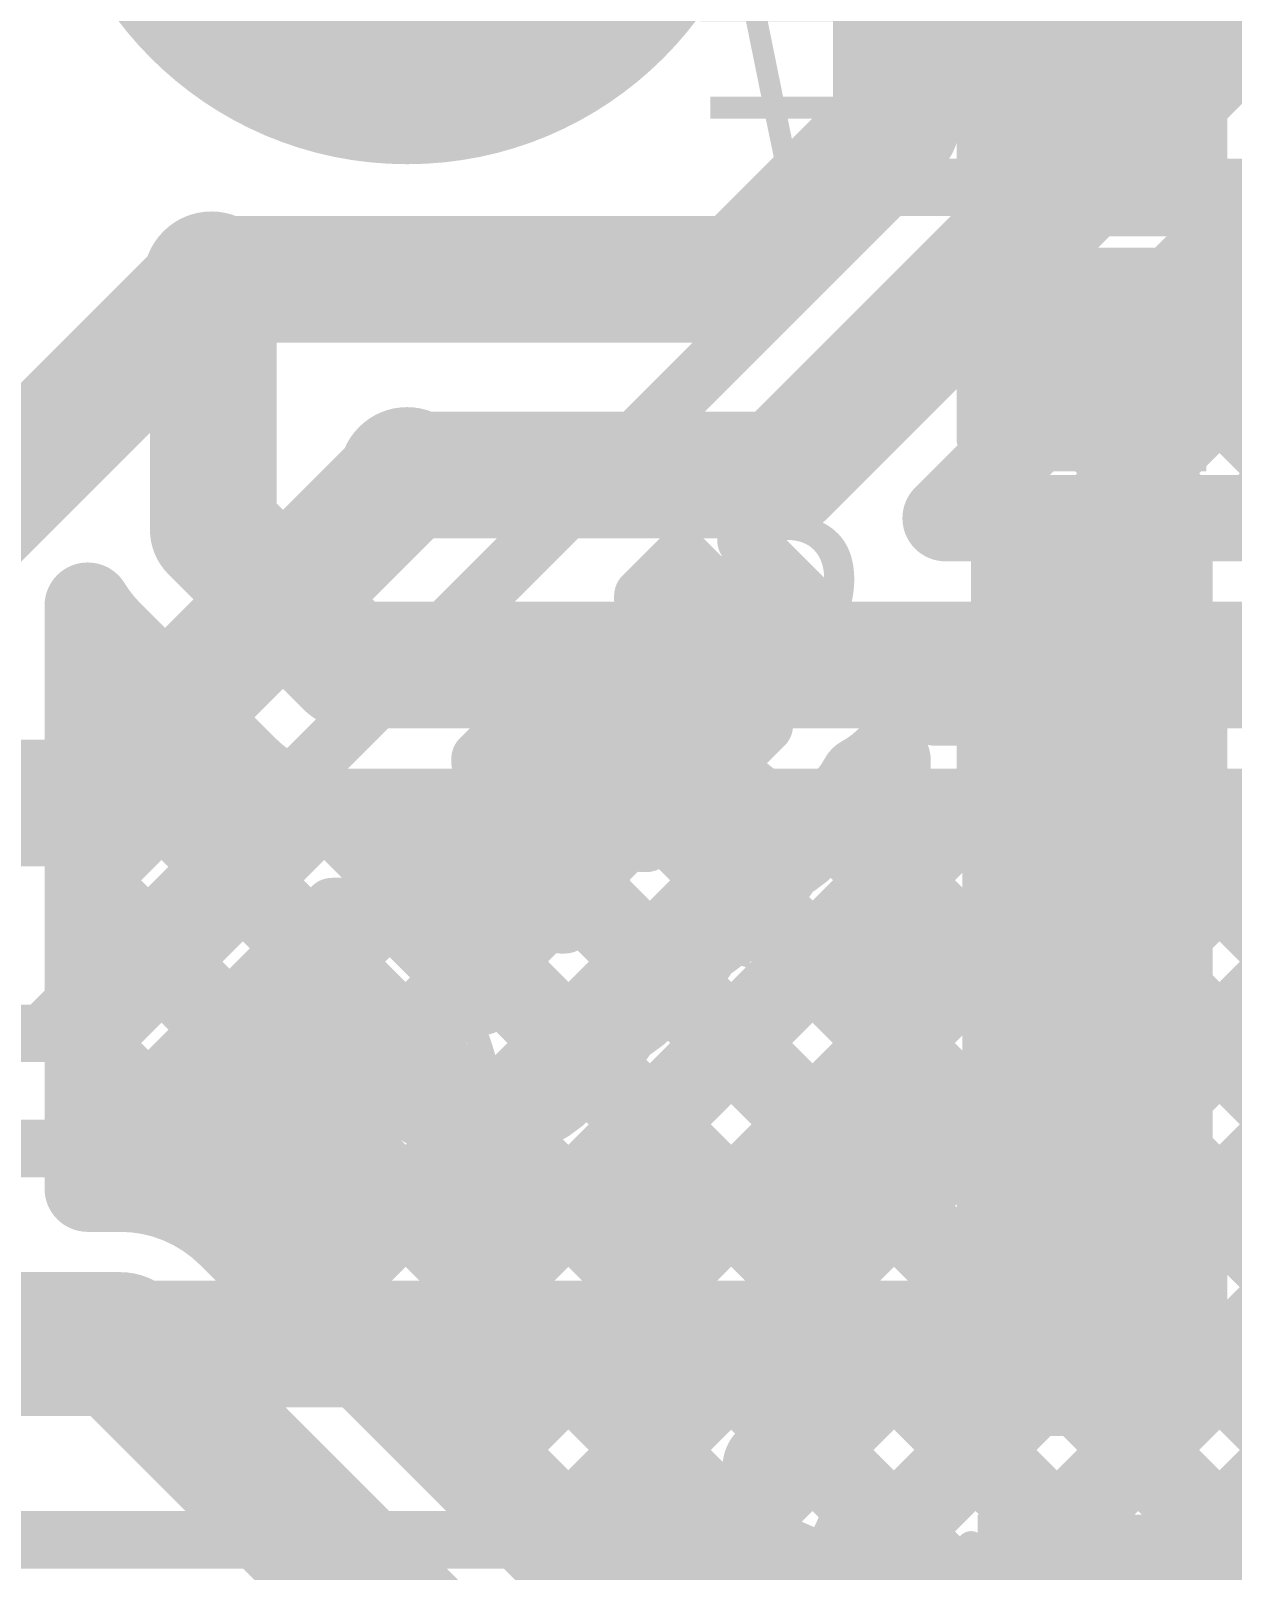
# Model space of a CAD drawing. Header units: millimetres. Extents: x -0.39 to 1.43, y -0.21 to 1.58.
# Drawn here: x 0.5706 to 0.7794, y 0.9507 to 1.2182 of the extents above; entities that cross this region are included whole.
import ezdxf

# ---------------------------------------------------------------- set-up
doc = ezdxf.new("R2010")
doc.units = ezdxf.units.MM
doc.header["$MEASUREMENT"] = 0
for name, color, linetype in [('BottomLayer', 5, 'Continuous'), ('BottomOverlay', 54, 'Continuous'), ('BottomPaste', 16, 'Continuous'), ('BottomSolder', 6, 'Continuous'), ('PadHoleLayer', 156, 'Continuous'), ('TopLayer', 1, 'Continuous'), ('ViaHoleLayer', 16, 'Continuous')]:
    doc.layers.add(name, color=color, linetype=linetype)
doc.styles.add('Arial', font='', dxfattribs={"height": 0.2})
doc.styles.get('Arial').set_extended_font_data('Arial')

# ---------------------------------------------------------------- blocks, each defined once
blk = doc.blocks.new('HY951180A_13')
at = {"layer": 'PadHoleLayer'}
h = blk.add_hatch(color=156, dxfattribs=at)
edge = h.paths.add_edge_path()
edge.add_arc((0.225, 0.09409), 0.06299, 0, 360)
blk = doc.blocks.new('C__0603_B_21')
at = {"layer": 'BottomLayer'}
for points in [[(-0.045, -0.0175), (-0.045, 0.0175), (-0.015, 0.0175), (-0.015, -0.0175)], [(0.015, -0.0175), (0.015, 0.0175), (0.045, 0.0175), (0.045, -0.0175)]]:
    blk.add_hatch(color=5, dxfattribs=at).paths.add_polyline_path(points)
at = {"layer": 'BottomPaste'}
for points in [[(-0.045, -0.0175), (-0.045, 0.0175), (-0.015, 0.0175), (-0.015, -0.0175)], [(0.015, -0.0175), (0.015, 0.0175), (0.045, 0.0175), (0.045, -0.0175)]]:
    blk.add_hatch(color=16, dxfattribs=at).paths.add_polyline_path(points)
at = {"layer": 'BottomSolder'}
for points in [[(-0.04736, -0.01986), (-0.04736, 0.01986), (-0.01264, 0.01986), (-0.01264, -0.01986)], [(0.01264, -0.01986), (0.01264, 0.01986), (0.04736, 0.01986), (0.04736, -0.01986)]]:
    blk.add_hatch(color=6, dxfattribs=at).paths.add_polyline_path(points)
at = {"layer": 'BottomOverlay', "const_width": 0.005}
for points in [[(-0.049, 0.021), (-0.049, -0.021)], [(-0.049, 0.021), (-0.018, 0.021)], [(0.018, 0.021), (0.049, 0.021)], [(0.049, 0.021), (0.049, -0.021)], [(-0.049, -0.021), (-0.018, -0.021)], [(0.018, -0.021), (0.049, -0.021)]]:
    blk.add_lwpolyline(points, dxfattribs=at)
at = {"layer": 'BottomOverlay', "const_width": 0.0025}
for points in [[(-0.05025, 0.021, 1), (-0.04775, 0.021, 1)], [(-0.05025, 0.021, 1), (-0.04775, 0.021, 1)], [(-0.01925, 0.021, 1), (-0.01675, 0.021, 1)], [(0.01675, 0.021, 1), (0.01925, 0.021, 1)], [(0.04775, 0.021, 1), (0.05025, 0.021, 1)], [(0.04775, 0.021, 1), (0.05025, 0.021, 1)], [(-0.05025, -0.021, 1), (-0.04775, -0.021, 1)], [(-0.05025, -0.021, 1), (-0.04775, -0.021, 1)], [(-0.01925, -0.021, 1), (-0.01675, -0.021, 1)], [(0.01675, -0.021, 1), (0.01925, -0.021, 1)], [(0.04775, -0.021, 1), (0.05025, -0.021, 1)], [(0.04775, -0.021, 1), (0.05025, -0.021, 1)]]:
    blk.add_lwpolyline(points, format="xyb", close=True, dxfattribs=at)
blk = doc.blocks.new('R__0603_B_36')
at = {"layer": 'BottomLayer'}
for points in [[(-0.045, -0.0175), (-0.045, 0.0175), (-0.015, 0.0175), (-0.015, -0.0175)], [(0.015, -0.0175), (0.015, 0.0175), (0.045, 0.0175), (0.045, -0.0175)]]:
    blk.add_hatch(color=5, dxfattribs=at).paths.add_polyline_path(points)
at = {"layer": 'BottomPaste'}
for points in [[(-0.045, -0.0175), (-0.045, 0.0175), (-0.015, 0.0175), (-0.015, -0.0175)], [(0.015, -0.0175), (0.015, 0.0175), (0.045, 0.0175), (0.045, -0.0175)]]:
    blk.add_hatch(color=16, dxfattribs=at).paths.add_polyline_path(points)
at = {"layer": 'BottomSolder'}
for points in [[(-0.049, -0.0215), (-0.049, 0.0215), (-0.011, 0.0215), (-0.011, -0.0215)], [(0.011, -0.0215), (0.011, 0.0215), (0.049, 0.0215), (0.049, -0.0215)]]:
    blk.add_hatch(color=6, dxfattribs=at).paths.add_polyline_path(points)
at = {"layer": 'BottomOverlay', "const_width": 0.005}
for points in [[(-0.048, 0.021), (-0.048, -0.021)], [(-0.048, 0.021), (0.048, 0.021)], [(0.048, 0.021), (0.048, -0.021)], [(-0.048, -0.021), (0.048, -0.021)]]:
    blk.add_lwpolyline(points, dxfattribs=at)
at = {"layer": 'BottomOverlay', "const_width": 0.0025}
for points in [[(-0.04925, 0.021, 1), (-0.04675, 0.021, 1)], [(-0.04925, 0.021, 1), (-0.04675, 0.021, 1)], [(0.04675, 0.021, 1), (0.04925, 0.021, 1)], [(0.04675, 0.021, 1), (0.04925, 0.021, 1)], [(-0.04925, -0.021, 1), (-0.04675, -0.021, 1)], [(-0.04925, -0.021, 1), (-0.04675, -0.021, 1)], [(0.04675, -0.021, 1), (0.04925, -0.021, 1)], [(0.04675, -0.021, 1), (0.04925, -0.021, 1)]]:
    blk.add_lwpolyline(points, format="xyb", close=True, dxfattribs=at)
blk = doc.blocks.new('C__0603_B_60')
at = {"layer": 'BottomLayer'}
for points in [[(-0.045, -0.0175), (-0.045, 0.0175), (-0.015, 0.0175), (-0.015, -0.0175)], [(0.015, -0.0175), (0.015, 0.0175), (0.045, 0.0175), (0.045, -0.0175)]]:
    blk.add_hatch(color=5, dxfattribs=at).paths.add_polyline_path(points)
at = {"layer": 'BottomPaste'}
for points in [[(-0.045, -0.0175), (-0.045, 0.0175), (-0.015, 0.0175), (-0.015, -0.0175)], [(0.015, -0.0175), (0.015, 0.0175), (0.045, 0.0175), (0.045, -0.0175)]]:
    blk.add_hatch(color=16, dxfattribs=at).paths.add_polyline_path(points)
at = {"layer": 'BottomSolder'}
for points in [[(-0.04736, -0.01986), (-0.04736, 0.01986), (-0.01264, 0.01986), (-0.01264, -0.01986)], [(0.01264, -0.01986), (0.01264, 0.01986), (0.04736, 0.01986), (0.04736, -0.01986)]]:
    blk.add_hatch(color=6, dxfattribs=at).paths.add_polyline_path(points)
at = {"layer": 'BottomOverlay', "const_width": 0.005}
for points in [[(-0.018, 0.021), (-0.049, 0.021)], [(-0.049, 0.021), (-0.049, -0.021)], [(0.049, 0.021), (0.018, 0.021)], [(0.049, 0.021), (0.049, -0.021)], [(-0.018, -0.021), (-0.049, -0.021)], [(0.049, -0.021), (0.018, -0.021)]]:
    blk.add_lwpolyline(points, dxfattribs=at)
at = {"layer": 'BottomOverlay', "const_width": 0.0025}
for points in [[(-0.05025, 0.021, 1), (-0.04775, 0.021, 1)], [(-0.05025, 0.021, 1), (-0.04775, 0.021, 1)], [(-0.01925, 0.021, 1), (-0.01675, 0.021, 1)], [(0.01675, 0.021, 1), (0.01925, 0.021, 1)], [(0.04775, 0.021, 1), (0.05025, 0.021, 1)], [(0.04775, 0.021, 1), (0.05025, 0.021, 1)], [(-0.05025, -0.021, 1), (-0.04775, -0.021, 1)], [(-0.05025, -0.021, 1), (-0.04775, -0.021, 1)], [(-0.01925, -0.021, 1), (-0.01675, -0.021, 1)], [(0.01675, -0.021, 1), (0.01925, -0.021, 1)], [(0.04775, -0.021, 1), (0.05025, -0.021, 1)], [(0.04775, -0.021, 1), (0.05025, -0.021, 1)]]:
    blk.add_lwpolyline(points, format="xyb", close=True, dxfattribs=at)
blk = doc.blocks.new('C__0603_B_65')
at = {"layer": 'BottomLayer'}
for points in [[(-0.045, -0.0175), (-0.045, 0.0175), (-0.015, 0.0175), (-0.015, -0.0175)], [(0.015, -0.0175), (0.015, 0.0175), (0.045, 0.0175), (0.045, -0.0175)]]:
    blk.add_hatch(color=5, dxfattribs=at).paths.add_polyline_path(points)
at = {"layer": 'BottomPaste'}
for points in [[(-0.045, -0.0175), (-0.045, 0.0175), (-0.015, 0.0175), (-0.015, -0.0175)], [(0.015, -0.0175), (0.015, 0.0175), (0.045, 0.0175), (0.045, -0.0175)]]:
    blk.add_hatch(color=16, dxfattribs=at).paths.add_polyline_path(points)
at = {"layer": 'BottomSolder'}
for points in [[(-0.04736, -0.01986), (-0.04736, 0.01986), (-0.01264, 0.01986), (-0.01264, -0.01986)], [(0.01264, -0.01986), (0.01264, 0.01986), (0.04736, 0.01986), (0.04736, -0.01986)]]:
    blk.add_hatch(color=6, dxfattribs=at).paths.add_polyline_path(points)
at = {"layer": 'BottomOverlay', "const_width": 0.005}
for points in [[(-0.018, 0.021), (-0.049, 0.021)], [(-0.049, -0.021), (-0.049, 0.021)], [(0.049, 0.021), (0.018, 0.021)], [(0.049, -0.021), (0.049, 0.021)], [(-0.018, -0.021), (-0.049, -0.021)], [(0.049, -0.021), (0.018, -0.021)]]:
    blk.add_lwpolyline(points, dxfattribs=at)
at = {"layer": 'BottomOverlay', "const_width": 0.0025}
for points in [[(-0.05025, 0.021, 1), (-0.04775, 0.021, 1)], [(-0.05025, 0.021, 1), (-0.04775, 0.021, 1)], [(-0.01925, 0.021, 1), (-0.01675, 0.021, 1)], [(0.01675, 0.021, 1), (0.01925, 0.021, 1)], [(0.04775, 0.021, 1), (0.05025, 0.021, 1)], [(0.04775, 0.021, 1), (0.05025, 0.021, 1)], [(-0.05025, -0.021, 1), (-0.04775, -0.021, 1)], [(-0.05025, -0.021, 1), (-0.04775, -0.021, 1)], [(-0.01925, -0.021, 1), (-0.01675, -0.021, 1)], [(0.01675, -0.021, 1), (0.01925, -0.021, 1)], [(0.04775, -0.021, 1), (0.05025, -0.021, 1)], [(0.04775, -0.021, 1), (0.05025, -0.021, 1)]]:
    blk.add_lwpolyline(points, format="xyb", close=True, dxfattribs=at)

msp = doc.modelspace()

# ---------------------------------------------------------------- hatches: boundary and pattern name
at = {"layer": 'BottomLayer'}
h = msp.add_hatch(color=5, dxfattribs=at)
edge = h.paths.add_edge_path()
edge.add_arc((0.602, 1.175), 0.01181, 0, 360)
h = msp.add_hatch(color=5, dxfattribs=at)
edge = h.paths.add_edge_path()
edge.add_arc((0.636, 1.141), 0.01181, 0, 360)
msp.add_hatch(color=5, dxfattribs=at).paths.add_polyline_path([(0.734, 0.974), (0.776, 0.974), (0.776, 1.133), (0.734, 1.133)])
at = {"layer": 'TopLayer'}
h = msp.add_hatch(color=1, dxfattribs=at)
edge = h.paths.add_edge_path()
edge.add_arc((0.602, 1.175), 0.01181, 0, 360)
h = msp.add_hatch(color=1, dxfattribs=at)
edge = h.paths.add_edge_path()
edge.add_arc((0.636, 1.141), 0.01181, 0, 360)
at = {"layer": 'ViaHoleLayer'}
h = msp.add_hatch(color=16, dxfattribs=at)
edge = h.paths.add_edge_path()
edge.add_arc((0.602, 1.175), 0.00591, 0, 360)
h = msp.add_hatch(color=16, dxfattribs=at)
edge = h.paths.add_edge_path()
edge.add_arc((0.636, 1.141), 0.00591, 0, 360)

# ---------------------------------------------------------------- linework, layer by layer
at = {"layer": 'BottomLayer'}
for points, const_width in [([(0.745, 1.193), (0.755, 1.203)], 0.01), ([(0.755, 1.203), (0.765, 1.193)], 0.01), ([(0.57267, 1.044), (0.71967, 1.191)], 0.01), ([(0.71967, 1.191), (0.73664, 1.191)], 0.01), ([(0.73664, 1.191), (0.73864, 1.193)], 0.01), ([(0.73864, 1.193), (0.745, 1.193)], 0.01), ([(0.765, 1.193), (0.77136, 1.193)], 0.01), ([(0.77136, 1.193), (0.77336, 1.191)], 0.01), ([(0.77336, 1.191), (0.7955, 1.191)], 0.01), ([(0.55144, 1.124), (0.602, 1.17456)], 0.022), ([(0.602, 1.17456), (0.602, 1.175)], 0.022), ([(0.71054, 1.15358), (0.72796, 1.171)], 0.01), ([(0.72796, 1.171), (0.73664, 1.171)], 0.01), ([(0.73664, 1.171), (0.73864, 1.169)], 0.01), ([(0.77136, 1.169), (0.77336, 1.171)], 0.01), ([(0.77336, 1.171), (0.7955, 1.171)], 0.01), ([(0.73864, 1.169), (0.745, 1.169)], 0.01), ([(0.745, 1.169), (0.755, 1.159)], 0.01), ([(0.755, 1.159), (0.765, 1.169)], 0.01), ([(0.765, 1.169), (0.77136, 1.169)], 0.01), ([(0.6949, 1.13794), (0.71054, 1.15358)], 0.01), ([(0.579, 1.084), (0.636, 1.141)], 0.022), ([(0.6949, 1.12966), (0.6949, 1.13794)], 0.01), ([(0.6949, 1.12966), (0.7122, 1.11236)], 0.01), ([(0.67697, 1.12001), (0.68333, 1.12638)], 0.01), ([(0.68333, 1.12638), (0.68404, 1.12638)], 0.01), ([(0.68404, 1.12638), (0.70513, 1.10529)], 0.01), ([(0.67697, 1.11931), (0.67697, 1.12001)], 0.01), ([(0.67697, 1.11931), (0.69806, 1.09822)], 0.01), ([(0.66283, 1.10587), (0.66919, 1.11223)], 0.01), ([(0.66919, 1.11223), (0.6699, 1.11223)], 0.01), ([(0.6699, 1.11223), (0.69098, 1.09115)], 0.01), ([(0.70583, 1.10529), (0.7122, 1.11165)], 0.01), ([(0.7122, 1.11165), (0.7122, 1.11236)], 0.01), ([(0.66283, 1.10516), (0.66283, 1.10587)], 0.01), ([(0.66283, 1.10516), (0.68391, 1.08408)], 0.01), ([(0.70513, 1.10529), (0.70583, 1.10529)], 0.01), ([(0.64869, 1.09173), (0.65505, 1.09809)], 0.01), ([(0.65505, 1.09809), (0.65576, 1.09809)], 0.01), ([(0.65576, 1.09809), (0.67684, 1.07701)], 0.01), ([(0.69169, 1.09115), (0.69806, 1.09751)], 0.01), ([(0.69806, 1.09751), (0.69806, 1.09822)], 0.01), ([(0.7275, 1.099), (0.755, 1.099)], 0.01), ([(0.7195, 1.0155), (0.7195, 1.09138)], 0.015), ([(0.438, 1.084), (0.579, 1.084)], 0.022), ([(0.64869, 1.09102), (0.64869, 1.09173)], 0.01), ([(0.64869, 1.09102), (0.66977, 1.06994)], 0.01), ([(0.69098, 1.09115), (0.69169, 1.09115)], 0.01), ([(0.63454, 1.07759), (0.64091, 1.08395)], 0.01), ([(0.64091, 1.08395), (0.64162, 1.08395)], 0.01), ([(0.64162, 1.08395), (0.6627, 1.06286)], 0.01), ([(0.68391, 1.08337), (0.68391, 1.08408)], 0.01), ([(0.70548, 1.07736), (0.71184, 1.08372)], 0.015), ([(0.70966, 1.08154), (0.7195, 1.0717)], 0.015), ([(0.67755, 1.07701), (0.68391, 1.08337)], 0.01), ([(0.63454, 1.07688), (0.63454, 1.07759)], 0.01), ([(0.63454, 1.07688), (0.65563, 1.05579)], 0.01), ([(0.67684, 1.07701), (0.67755, 1.07701)], 0.01), ([(0.6655, 1.0155), (0.7195, 1.0695)], 0.015), ([(0.69134, 1.06322), (0.6977, 1.06958)], 0.015), ([(0.66341, 1.06286), (0.66977, 1.06923)], 0.01), ([(0.66977, 1.06923), (0.66977, 1.06994)], 0.01), ([(0.69552, 1.0674), (0.7195, 1.04341)], 0.015), ([(0.61237, 1.05541), (0.62298, 1.06602)], 0.01), ([(0.62298, 1.06602), (0.63126, 1.06602)], 0.01), ([(0.63126, 1.06602), (0.64856, 1.04872)], 0.01), ([(0.6627, 1.06286), (0.66341, 1.06286)], 0.01), ([(0.6772, 1.04908), (0.68356, 1.05544)], 0.015), ([(0.58096, 1.024), (0.61237, 1.05541)], 0.01), ([(0.64927, 1.04872), (0.65563, 1.05509)], 0.01), ([(0.65563, 1.05509), (0.65563, 1.05579)], 0.01), ([(0.68137, 1.05325), (0.71913, 1.0155)], 0.015), ([(0.729, 1.052), (0.754, 1.052)], 0.01), ([(0.64856, 1.04872), (0.64927, 1.04872)], 0.01), ([(0.28672, 1.044), (0.57267, 1.044)], 0.01), ([(0.60004, 1.0155), (0.62616, 1.04162)], 0.015), ([(0.62712, 1.04258), (0.63477, 1.03493)], 0.015), ([(0.66305, 1.03493), (0.66942, 1.0413)], 0.015), ([(0.69378, 1.0155), (0.7195, 1.04122)], 0.015), ([(0.66723, 1.03911), (0.69084, 1.0155)], 0.015), ([(0.60893, 1.0155), (0.63157, 1.03814)], 0.015), ([(0.61715, 1.03262), (0.63427, 1.0155)], 0.015), ([(0.63721, 1.0155), (0.65101, 1.0293)], 0.015), ([(0.64884, 1.02922), (0.66256, 1.0155)], 0.015), ([(0.295, 1.024), (0.58096, 1.024)], 0.01), ([(0.60301, 1.01848), (0.60599, 1.0155)], 0.015), ([(0.60004, 1.0155), (0.7195, 1.0155)], 0.015), ([(0.751, 0.99), (0.754, 0.993)], 0.022), ([(0.5535, 0.99), (0.751, 0.99)], 0.022), ([(0.50244, 0.956), (0.69725, 0.956)], 0.01), ([(0.69725, 0.956), (0.7225, 0.93075)], 0.01)]:
    msp.add_lwpolyline(points, dxfattribs=dict(at, const_width=const_width))
for points, const_width in [([(0.7525, 1.203, 1), (0.7575, 1.203, 1)], 0.005), ([(0.7525, 1.203, 1), (0.7575, 1.203, 1)], 0.005), ([(0.71717, 1.191, 1), (0.72217, 1.191, 1)], 0.005), ([(0.71717, 1.191, 1), (0.72217, 1.191, 1)], 0.005), ([(0.73414, 1.191, 1), (0.73914, 1.191, 1)], 0.005), ([(0.73414, 1.191, 1), (0.73914, 1.191, 1)], 0.005), ([(0.73614, 1.193, 1), (0.74114, 1.193, 1)], 0.005), ([(0.73614, 1.193, 1), (0.74114, 1.193, 1)], 0.005), ([(0.7425, 1.193, 1), (0.7475, 1.193, 1)], 0.005), ([(0.7425, 1.193, 1), (0.7475, 1.193, 1)], 0.005), ([(0.7625, 1.193, 1), (0.7675, 1.193, 1)], 0.005), ([(0.7625, 1.193, 1), (0.7675, 1.193, 1)], 0.005), ([(0.76886, 1.193, 1), (0.77386, 1.193, 1)], 0.005), ([(0.76886, 1.193, 1), (0.77386, 1.193, 1)], 0.005), ([(0.77086, 1.191, 1), (0.77586, 1.191, 1)], 0.005), ([(0.77086, 1.191, 1), (0.77586, 1.191, 1)], 0.005), ([(0.5965, 1.175, 1), (0.6075, 1.175, 1)], 0.011), ([(0.5965, 1.17456, 1), (0.6075, 1.17456, 1)], 0.011), ([(0.5965, 1.17456, 1), (0.6075, 1.17456, 1)], 0.011), ([(0.72546, 1.171, 1), (0.73046, 1.171, 1)], 0.005), ([(0.72546, 1.171, 1), (0.73046, 1.171, 1)], 0.005), ([(0.73414, 1.171, 1), (0.73914, 1.171, 1)], 0.005), ([(0.73414, 1.171, 1), (0.73914, 1.171, 1)], 0.005), ([(0.77086, 1.171, 1), (0.77586, 1.171, 1)], 0.005), ([(0.77086, 1.171, 1), (0.77586, 1.171, 1)], 0.005), ([(0.73614, 1.169, 1), (0.74114, 1.169, 1)], 0.005), ([(0.73614, 1.169, 1), (0.74114, 1.169, 1)], 0.005), ([(0.7425, 1.169, 1), (0.7475, 1.169, 1)], 0.005), ([(0.7425, 1.169, 1), (0.7475, 1.169, 1)], 0.005), ([(0.7625, 1.169, 1), (0.7675, 1.169, 1)], 0.005), ([(0.7625, 1.169, 1), (0.7675, 1.169, 1)], 0.005), ([(0.76886, 1.169, 1), (0.77386, 1.169, 1)], 0.005), ([(0.76886, 1.169, 1), (0.77386, 1.169, 1)], 0.005), ([(0.7525, 1.159, 1), (0.7575, 1.159, 1)], 0.005), ([(0.7525, 1.159, 1), (0.7575, 1.159, 1)], 0.005), ([(0.70804, 1.15358, 1), (0.71304, 1.15358, 1)], 0.005), ([(0.70804, 1.15358, 1), (0.71304, 1.15358, 1)], 0.005), ([(0.6305, 1.141, 1), (0.6415, 1.141, 1)], 0.011), ([(0.6924, 1.13794, 1), (0.6974, 1.13794, 1)], 0.005), ([(0.6924, 1.13794, 1), (0.6974, 1.13794, 1)], 0.005), ([(0.6924, 1.12966, 1), (0.6974, 1.12966, 1)], 0.005), ([(0.6924, 1.12966, 1), (0.6974, 1.12966, 1)], 0.005), ([(0.68083, 1.12638, 1), (0.68583, 1.12638, 1)], 0.005), ([(0.68083, 1.12638, 1), (0.68583, 1.12638, 1)], 0.005), ([(0.68154, 1.12638, 1), (0.68654, 1.12638, 1)], 0.005), ([(0.68154, 1.12638, 1), (0.68654, 1.12638, 1)], 0.005), ([(0.67447, 1.12001, 1), (0.67947, 1.12001, 1)], 0.005), ([(0.67447, 1.12001, 1), (0.67947, 1.12001, 1)], 0.005), ([(0.67447, 1.11931, 1), (0.67947, 1.11931, 1)], 0.005), ([(0.67447, 1.11931, 1), (0.67947, 1.11931, 1)], 0.005), ([(0.66669, 1.11223, 1), (0.67169, 1.11223, 1)], 0.005), ([(0.66669, 1.11223, 1), (0.67169, 1.11223, 1)], 0.005), ([(0.6674, 1.11223, 1), (0.6724, 1.11223, 1)], 0.005), ([(0.6674, 1.11223, 1), (0.6724, 1.11223, 1)], 0.005), ([(0.7097, 1.11236, 1), (0.7147, 1.11236, 1)], 0.005), ([(0.7097, 1.11236, 1), (0.7147, 1.11236, 1)], 0.005), ([(0.7097, 1.11165, 1), (0.7147, 1.11165, 1)], 0.005), ([(0.7097, 1.11165, 1), (0.7147, 1.11165, 1)], 0.005), ([(0.66033, 1.10587, 1), (0.66533, 1.10587, 1)], 0.005), ([(0.66033, 1.10587, 1), (0.66533, 1.10587, 1)], 0.005), ([(0.66033, 1.10516, 1), (0.66533, 1.10516, 1)], 0.005), ([(0.66033, 1.10516, 1), (0.66533, 1.10516, 1)], 0.005), ([(0.70263, 1.10529, 1), (0.70763, 1.10529, 1)], 0.005), ([(0.70263, 1.10529, 1), (0.70763, 1.10529, 1)], 0.005), ([(0.70333, 1.10529, 1), (0.70833, 1.10529, 1)], 0.005), ([(0.70333, 1.10529, 1), (0.70833, 1.10529, 1)], 0.005), ([(0.65255, 1.09809, 1), (0.65755, 1.09809, 1)], 0.005), ([(0.65255, 1.09809, 1), (0.65755, 1.09809, 1)], 0.005), ([(0.65326, 1.09809, 1), (0.65826, 1.09809, 1)], 0.005), ([(0.65326, 1.09809, 1), (0.65826, 1.09809, 1)], 0.005), ([(0.69556, 1.09822, 1), (0.70056, 1.09822, 1)], 0.005), ([(0.69556, 1.09822, 1), (0.70056, 1.09822, 1)], 0.005), ([(0.69556, 1.09751, 1), (0.70056, 1.09751, 1)], 0.005), ([(0.69556, 1.09751, 1), (0.70056, 1.09751, 1)], 0.005), ([(0.725, 1.099, 1), (0.73, 1.099, 1)], 0.005), ([(0.7525, 1.099, 1), (0.7575, 1.099, 1)], 0.005), ([(0.71575, 1.09138, 1), (0.72325, 1.09138, 1)], 0.0075), ([(0.71575, 1.09138, 1), (0.72325, 1.09138, 1)], 0.0075), ([(0.71575, 1.09138, 1), (0.72325, 1.09138, 1)], 0.0075), ([(0.5735, 1.084, 1), (0.5845, 1.084, 1)], 0.011), ([(0.5735, 1.084, 1), (0.5845, 1.084, 1)], 0.011), ([(0.64619, 1.09173, 1), (0.65119, 1.09173, 1)], 0.005), ([(0.64619, 1.09173, 1), (0.65119, 1.09173, 1)], 0.005), ([(0.64619, 1.09102, 1), (0.65119, 1.09102, 1)], 0.005), ([(0.64619, 1.09102, 1), (0.65119, 1.09102, 1)], 0.005), ([(0.68848, 1.09115, 1), (0.69348, 1.09115, 1)], 0.005), ([(0.68848, 1.09115, 1), (0.69348, 1.09115, 1)], 0.005), ([(0.68919, 1.09115, 1), (0.69419, 1.09115, 1)], 0.005), ([(0.68919, 1.09115, 1), (0.69419, 1.09115, 1)], 0.005), ([(0.71142, 1.08817, 1), (0.71892, 1.08817, 1)], 0.0075), ([(0.71142, 1.08817, 1), (0.71892, 1.08817, 1)], 0.0075), ([(0.71142, 1.08817, 1), (0.71892, 1.08817, 1)], 0.0075), ([(0.71142, 1.08817, 1), (0.71892, 1.08817, 1)], 0.0075), ([(0.63841, 1.08395, 1), (0.64341, 1.08395, 1)], 0.005), ([(0.63841, 1.08395, 1), (0.64341, 1.08395, 1)], 0.005), ([(0.63912, 1.08395, 1), (0.64412, 1.08395, 1)], 0.005), ([(0.63912, 1.08395, 1), (0.64412, 1.08395, 1)], 0.005), ([(0.68141, 1.08408, 1), (0.68641, 1.08408, 1)], 0.005), ([(0.68141, 1.08408, 1), (0.68641, 1.08408, 1)], 0.005), ([(0.70591, 1.08154, 1), (0.71341, 1.08154, 1)], 0.0075), ([(0.70809, 1.08372, 1), (0.71559, 1.08372, 1)], 0.0075), ([(0.70809, 1.08372, 1), (0.71559, 1.08372, 1)], 0.0075), ([(0.70809, 1.08372, 1), (0.71559, 1.08372, 1)], 0.0075), ([(0.68141, 1.08337, 1), (0.68641, 1.08337, 1)], 0.005), ([(0.68141, 1.08337, 1), (0.68641, 1.08337, 1)], 0.005), ([(0.70173, 1.07736, 1), (0.70923, 1.07736, 1)], 0.0075), ([(0.70173, 1.07736, 1), (0.70923, 1.07736, 1)], 0.0075), ([(0.70173, 1.07736, 1), (0.70923, 1.07736, 1)], 0.0075), ([(0.63204, 1.07759, 1), (0.63704, 1.07759, 1)], 0.005), ([(0.63204, 1.07759, 1), (0.63704, 1.07759, 1)], 0.005), ([(0.63204, 1.07688, 1), (0.63704, 1.07688, 1)], 0.005), ([(0.63204, 1.07688, 1), (0.63704, 1.07688, 1)], 0.005), ([(0.67434, 1.07701, 1), (0.67934, 1.07701, 1)], 0.005), ([(0.67434, 1.07701, 1), (0.67934, 1.07701, 1)], 0.005), ([(0.67505, 1.07701, 1), (0.68005, 1.07701, 1)], 0.005), ([(0.67505, 1.07701, 1), (0.68005, 1.07701, 1)], 0.005), ([(0.69728, 1.07403, 1), (0.70478, 1.07403, 1)], 0.0075), ([(0.69728, 1.07403, 1), (0.70478, 1.07403, 1)], 0.0075), ([(0.69728, 1.07403, 1), (0.70478, 1.07403, 1)], 0.0075), ([(0.69728, 1.07403, 1), (0.70478, 1.07403, 1)], 0.0075), ([(0.71575, 1.0717, 1), (0.72325, 1.0717, 1)], 0.0075), ([(0.69395, 1.06958, 1), (0.70145, 1.06958, 1)], 0.0075), ([(0.69395, 1.06958, 1), (0.70145, 1.06958, 1)], 0.0075), ([(0.69395, 1.06958, 1), (0.70145, 1.06958, 1)], 0.0075), ([(0.71575, 1.0695, 1), (0.72325, 1.0695, 1)], 0.0075), ([(0.66727, 1.06994, 1), (0.67227, 1.06994, 1)], 0.005), ([(0.66727, 1.06994, 1), (0.67227, 1.06994, 1)], 0.005), ([(0.66727, 1.06923, 1), (0.67227, 1.06923, 1)], 0.005), ([(0.66727, 1.06923, 1), (0.67227, 1.06923, 1)], 0.005), ([(0.69177, 1.0674, 1), (0.69927, 1.0674, 1)], 0.0075), ([(0.62048, 1.06602, 1), (0.62548, 1.06602, 1)], 0.005), ([(0.62048, 1.06602, 1), (0.62548, 1.06602, 1)], 0.005), ([(0.62876, 1.06602, 1), (0.63376, 1.06602, 1)], 0.005), ([(0.62876, 1.06602, 1), (0.63376, 1.06602, 1)], 0.005), ([(0.68759, 1.06322, 1), (0.69509, 1.06322, 1)], 0.0075), ([(0.68759, 1.06322, 1), (0.69509, 1.06322, 1)], 0.0075), ([(0.68759, 1.06322, 1), (0.69509, 1.06322, 1)], 0.0075), ([(0.6602, 1.06286, 1), (0.6652, 1.06286, 1)], 0.005), ([(0.6602, 1.06286, 1), (0.6652, 1.06286, 1)], 0.005), ([(0.66091, 1.06286, 1), (0.66591, 1.06286, 1)], 0.005), ([(0.66091, 1.06286, 1), (0.66591, 1.06286, 1)], 0.005), ([(0.68314, 1.05989, 1), (0.69064, 1.05989, 1)], 0.0075), ([(0.68314, 1.05989, 1), (0.69064, 1.05989, 1)], 0.0075), ([(0.68314, 1.05989, 1), (0.69064, 1.05989, 1)], 0.0075), ([(0.68314, 1.05989, 1), (0.69064, 1.05989, 1)], 0.0075), ([(0.67981, 1.05544, 1), (0.68731, 1.05544, 1)], 0.0075), ([(0.67981, 1.05544, 1), (0.68731, 1.05544, 1)], 0.0075), ([(0.67981, 1.05544, 1), (0.68731, 1.05544, 1)], 0.0075), ([(0.60987, 1.05541, 1), (0.61487, 1.05541, 1)], 0.005), ([(0.60987, 1.05541, 1), (0.61487, 1.05541, 1)], 0.005), ([(0.65313, 1.05579, 1), (0.65813, 1.05579, 1)], 0.005), ([(0.65313, 1.05579, 1), (0.65813, 1.05579, 1)], 0.005), ([(0.65313, 1.05509, 1), (0.65813, 1.05509, 1)], 0.005), ([(0.65313, 1.05509, 1), (0.65813, 1.05509, 1)], 0.005), ([(0.67762, 1.05325, 1), (0.68512, 1.05325, 1)], 0.0075), ([(0.7265, 1.052, 1), (0.7315, 1.052, 1)], 0.005), ([(0.7515, 1.052, 1), (0.7565, 1.052, 1)], 0.005), ([(0.67345, 1.04908, 1), (0.68095, 1.04908, 1)], 0.0075), ([(0.67345, 1.04908, 1), (0.68095, 1.04908, 1)], 0.0075), ([(0.67345, 1.04908, 1), (0.68095, 1.04908, 1)], 0.0075), ([(0.64606, 1.04872, 1), (0.65106, 1.04872, 1)], 0.005), ([(0.64606, 1.04872, 1), (0.65106, 1.04872, 1)], 0.005), ([(0.64677, 1.04872, 1), (0.65177, 1.04872, 1)], 0.005), ([(0.64677, 1.04872, 1), (0.65177, 1.04872, 1)], 0.005), ([(0.669, 1.04575, 1), (0.6765, 1.04575, 1)], 0.0075), ([(0.669, 1.04575, 1), (0.6765, 1.04575, 1)], 0.0075), ([(0.669, 1.04575, 1), (0.6765, 1.04575, 1)], 0.0075), ([(0.669, 1.04575, 1), (0.6765, 1.04575, 1)], 0.0075), ([(0.57017, 1.044, 1), (0.57517, 1.044, 1)], 0.005), ([(0.57017, 1.044, 1), (0.57517, 1.044, 1)], 0.005), ([(0.62241, 1.04162, 1), (0.62991, 1.04162, 1)], 0.0075), ([(0.62337, 1.04258, 1), (0.63087, 1.04258, 1)], 0.0075), ([(0.66567, 1.0413, 1), (0.67317, 1.0413, 1)], 0.0075), ([(0.66567, 1.0413, 1), (0.67317, 1.0413, 1)], 0.0075), ([(0.66567, 1.0413, 1), (0.67317, 1.0413, 1)], 0.0075), ([(0.71575, 1.04341, 1), (0.72325, 1.04341, 1)], 0.0075), ([(0.71575, 1.04122, 1), (0.72325, 1.04122, 1)], 0.0075), ([(0.66348, 1.03911, 1), (0.67098, 1.03911, 1)], 0.0075), ([(0.62782, 1.03814, 1), (0.63532, 1.03814, 1)], 0.0075), ([(0.63102, 1.03493, 1), (0.63852, 1.03493, 1)], 0.0075), ([(0.63102, 1.03493, 1), (0.63852, 1.03493, 1)], 0.0075), ([(0.63102, 1.03493, 1), (0.63852, 1.03493, 1)], 0.0075), ([(0.6593, 1.03493, 1), (0.6668, 1.03493, 1)], 0.0075), ([(0.6593, 1.03493, 1), (0.6668, 1.03493, 1)], 0.0075), ([(0.6593, 1.03493, 1), (0.6668, 1.03493, 1)], 0.0075), ([(0.6134, 1.03262, 1), (0.6209, 1.03262, 1)], 0.0075), ([(0.64481, 1.02922, 1), (0.65231, 1.02922, 1)], 0.0075), ([(0.64481, 1.02922, 1), (0.65231, 1.02922, 1)], 0.0075), ([(0.64509, 1.02922, 1), (0.65259, 1.02922, 1)], 0.0075), ([(0.64552, 1.02922, 1), (0.65302, 1.02922, 1)], 0.0075), ([(0.64552, 1.02922, 1), (0.65302, 1.02922, 1)], 0.0075), ([(0.64726, 1.0293, 1), (0.65476, 1.0293, 1)], 0.0075), ([(0.57846, 1.024, 1), (0.58346, 1.024, 1)], 0.005), ([(0.57846, 1.024, 1), (0.58346, 1.024, 1)], 0.005), ([(0.59926, 1.01848, 1), (0.60676, 1.01848, 1)], 0.0075), ([(0.59629, 1.0155, 1), (0.60379, 1.0155, 1)], 0.0075), ([(0.59629, 1.0155, 1), (0.60379, 1.0155, 1)], 0.0075), ([(0.60224, 1.0155, 1), (0.60974, 1.0155, 1)], 0.0075), ([(0.60518, 1.0155, 1), (0.61268, 1.0155, 1)], 0.0075), ([(0.63052, 1.0155, 1), (0.63802, 1.0155, 1)], 0.0075), ([(0.63346, 1.0155, 1), (0.64096, 1.0155, 1)], 0.0075), ([(0.65881, 1.0155, 1), (0.66631, 1.0155, 1)], 0.0075), ([(0.66175, 1.0155, 1), (0.66925, 1.0155, 1)], 0.0075), ([(0.68709, 1.0155, 1), (0.69459, 1.0155, 1)], 0.0075), ([(0.69003, 1.0155, 1), (0.69753, 1.0155, 1)], 0.0075), ([(0.71538, 1.0155, 1), (0.72288, 1.0155, 1)], 0.0075), ([(0.71575, 1.0155, 1), (0.72325, 1.0155, 1)], 0.0075), ([(0.71575, 1.0155, 1), (0.72325, 1.0155, 1)], 0.0075), ([(0.7485, 0.993, 1), (0.7595, 0.993, 1)], 0.011), ([(0.7455, 0.99, 1), (0.7565, 0.99, 1)], 0.011), ([(0.7455, 0.99, 1), (0.7565, 0.99, 1)], 0.011), ([(0.69475, 0.956, 1), (0.69975, 0.956, 1)], 0.005), ([(0.69475, 0.956, 1), (0.69975, 0.956, 1)], 0.005)]:
    msp.add_lwpolyline(points, format="xyb", close=True, dxfattribs=dict(at, const_width=const_width))
at = {"layer": 'BottomLayer', "const_width": 0.015}
for points in [[(0.7195, 1.09138, -0.06938), (0.71517, 1.08817)], [(0.7195, 1.09138, -0.06938), (0.71517, 1.08817)], [(0.71517, 1.08817, -0.071606), (0.71184, 1.08372)], [(0.71517, 1.08817, -0.071606), (0.71184, 1.08372)], [(0.70548, 1.07736, -0.071606), (0.70103, 1.07403)], [(0.70548, 1.07736, -0.071606), (0.70103, 1.07403)], [(0.70103, 1.07403, -0.071606), (0.6977, 1.06958)], [(0.70103, 1.07403, -0.071606), (0.6977, 1.06958)], [(0.69134, 1.06322, -0.071605), (0.68689, 1.05989)], [(0.69134, 1.06322, -0.071605), (0.68689, 1.05989)], [(0.68689, 1.05989, -0.071605), (0.68356, 1.05544)], [(0.68689, 1.05989, -0.071605), (0.68356, 1.05544)], [(0.6772, 1.04908, -0.071606), (0.67275, 1.04575)], [(0.6772, 1.04908, -0.071606), (0.67275, 1.04575)], [(0.67275, 1.04575, -0.071606), (0.66942, 1.0413)], [(0.67275, 1.04575, -0.071606), (0.66942, 1.0413)], [(0.64856, 1.02922, -0.198912), (0.63477, 1.03493)], [(0.64856, 1.02922, -0.198912), (0.63477, 1.03493)], [(0.66305, 1.03493, -0.198912), (0.64927, 1.02922)], [(0.66305, 1.03493, -0.198912), (0.64927, 1.02922)]]:
    msp.add_lwpolyline(points, format="xyb", dxfattribs=at)
at = {"layer": 'TopLayer'}
for points, const_width in [([(0.701, 1.141), (0.93385, 1.37385)], 0.022), ([(0.72957, 1.13351), (0.87035, 1.27428)], 0.015), ([(0.721, 1.20201), (0.721, 1.263)], 0.022), ([(0.75522, 1.13351), (0.837, 1.21529)], 0.015), ([(0.69399, 1.175), (0.721, 1.20201)], 0.022), ([(0.7835, 1.13351), (0.83989, 1.1899)], 0.015), ([(0.77848, 1.18242), (0.82739, 1.13351)], 0.015), ([(0.602, 1.175), (0.69399, 1.175)], 0.022), ([(0.602, 1.175), (0.60231, 1.17469)], 0.022), ([(0.60231, 1.13153), (0.60231, 1.17469)], 0.022), ([(0.76434, 1.16828), (0.79911, 1.13351)], 0.015), ([(0.7502, 1.15414), (0.77082, 1.13351)], 0.015), ([(0.636, 1.141), (0.701, 1.141)], 0.022), ([(0.73606, 1.13999), (0.74254, 1.13351)], 0.015), ([(0.60231, 1.13153), (0.62583, 1.10801)], 0.022), ([(0.72957, 1.13351), (0.84353, 1.13351)], 0.015), ([(0.5805, 1.017), (0.5805, 1.11832)], 0.015), ([(0.58431, 1.11347), (0.60777, 1.09001)], 0.015), ([(0.62583, 1.10801), (0.89338, 1.10801)], 0.022), ([(0.5805, 1.10021), (0.58903, 1.10874)], 0.015), ([(0.5805, 1.09756), (0.75999, 0.91806)], 0.015), ([(0.5805, 1.07193), (0.60318, 1.0946)], 0.015), ([(0.5805, 1.04364), (0.62003, 1.08318)], 0.015), ([(0.58214, 1.017), (0.64765, 1.08251)], 0.015), ([(0.60385, 1.01043), (0.67593, 1.08251)], 0.015), ([(0.61804, 0.99633), (0.70422, 1.08251)], 0.015), ([(0.62375, 1.08259), (0.77414, 0.93221)], 0.015), ([(0.62583, 1.08251), (0.84353, 1.08251)], 0.015), ([(0.63219, 0.98219), (0.7325, 1.08251)], 0.015), ([(0.64633, 0.96805), (0.76079, 1.08251)], 0.015), ([(0.65212, 1.08251), (0.78828, 0.94635)], 0.015), ([(0.66047, 0.95391), (0.78907, 1.08251)], 0.015), ([(0.67461, 0.93976), (0.81736, 1.08251)], 0.015), ([(0.6804, 1.08251), (0.80242, 0.96049)], 0.015), ([(0.70869, 1.08251), (0.81656, 0.97463)], 0.015), ([(0.73697, 1.08251), (0.8307, 0.98877)], 0.015), ([(0.76526, 1.08251), (0.83656, 1.0112)], 0.015), ([(0.68876, 0.92562), (0.84434, 1.08121)], 0.015), ([(0.5805, 1.06927), (0.7459, 0.90387)], 0.015), ([(0.7029, 0.91148), (0.85833, 1.06692)], 0.015), ([(0.5805, 1.04099), (0.73974, 0.88175)], 0.015), ([(0.71704, 0.89734), (0.83742, 1.01772)], 0.015), ([(0.5805, 1.017), (0.58619, 1.017)], 0.015), ([(0.60529, 1.00909), (0.73974, 0.87464)], 0.015), ([(0.74723, 0.90531), (0.83794, 0.99601)], 0.015), ([(0.5535, 0.99), (0.58619, 0.99)], 0.025), ([(0.58619, 0.99), (0.77909, 0.7971)], 0.025)]:
    msp.add_lwpolyline(points, dxfattribs=dict(at, const_width=const_width))
for points, const_width in [([(0.7155, 1.20201, 1), (0.7265, 1.20201, 1)], 0.011), ([(0.7155, 1.20201, 1), (0.7265, 1.20201, 1)], 0.011), ([(0.77473, 1.18242, 1), (0.78223, 1.18242, 1)], 0.0075), ([(0.5965, 1.175, 1), (0.6075, 1.175, 1)], 0.011), ([(0.5965, 1.175, 1), (0.6075, 1.175, 1)], 0.011), ([(0.59681, 1.17469, 1), (0.60781, 1.17469, 1)], 0.011), ([(0.59681, 1.17469, 1), (0.60781, 1.17469, 1)], 0.011), ([(0.68849, 1.175, 1), (0.69949, 1.175, 1)], 0.011), ([(0.68849, 1.175, 1), (0.69949, 1.175, 1)], 0.011), ([(0.76059, 1.16828, 1), (0.76809, 1.16828, 1)], 0.0075), ([(0.74645, 1.15414, 1), (0.75395, 1.15414, 1)], 0.0075), ([(0.6305, 1.141, 1), (0.6415, 1.141, 1)], 0.011), ([(0.6955, 1.141, 1), (0.7065, 1.141, 1)], 0.011), ([(0.6955, 1.141, 1), (0.7065, 1.141, 1)], 0.011), ([(0.73231, 1.13999, 1), (0.73981, 1.13999, 1)], 0.0075), ([(0.59681, 1.13153, 1), (0.60781, 1.13153, 1)], 0.011), ([(0.59681, 1.13153, 1), (0.60781, 1.13153, 1)], 0.011), ([(0.72582, 1.13351, 1), (0.73332, 1.13351, 1)], 0.0075), ([(0.72582, 1.13351, 1), (0.73332, 1.13351, 1)], 0.0075), ([(0.73879, 1.13351, 1), (0.74629, 1.13351, 1)], 0.0075), ([(0.75147, 1.13351, 1), (0.75897, 1.13351, 1)], 0.0075), ([(0.76707, 1.13351, 1), (0.77457, 1.13351, 1)], 0.0075), ([(0.77975, 1.13351, 1), (0.78725, 1.13351, 1)], 0.0075), ([(0.57675, 1.11832, 1), (0.58425, 1.11832, 1)], 0.0075), ([(0.57675, 1.11832, 1), (0.58425, 1.11832, 1)], 0.0075), ([(0.57675, 1.11832, 1), (0.58425, 1.11832, 1)], 0.0075), ([(0.58053, 1.1135, 1), (0.58803, 1.1135, 1)], 0.0075), ([(0.58056, 1.11347, 1), (0.58806, 1.11347, 1)], 0.0075), ([(0.58056, 1.11347, 1), (0.58806, 1.11347, 1)], 0.0075), ([(0.62033, 1.10801, 1), (0.63133, 1.10801, 1)], 0.011), ([(0.62033, 1.10801, 1), (0.63133, 1.10801, 1)], 0.011), ([(0.58528, 1.10874, 1), (0.59278, 1.10874, 1)], 0.0075), ([(0.57675, 1.10021, 1), (0.58425, 1.10021, 1)], 0.0075), ([(0.57675, 1.09756, 1), (0.58425, 1.09756, 1)], 0.0075), ([(0.59943, 1.0946, 1), (0.60693, 1.0946, 1)], 0.0075), ([(0.60402, 1.09001, 1), (0.61152, 1.09001, 1)], 0.0075), ([(0.60402, 1.09001, 1), (0.61152, 1.09001, 1)], 0.0075), ([(0.60405, 1.08998, 1), (0.61155, 1.08998, 1)], 0.0075), ([(0.61628, 1.08318, 1), (0.62378, 1.08318, 1)], 0.0075), ([(0.62, 1.08259, 1), (0.6275, 1.08259, 1)], 0.0075), ([(0.62208, 1.08251, 1), (0.62958, 1.08251, 1)], 0.0075), ([(0.62208, 1.08251, 1), (0.62958, 1.08251, 1)], 0.0075), ([(0.62208, 1.08251, 1), (0.62958, 1.08251, 1)], 0.0075), ([(0.6439, 1.08251, 1), (0.6514, 1.08251, 1)], 0.0075), ([(0.64837, 1.08251, 1), (0.65587, 1.08251, 1)], 0.0075), ([(0.67218, 1.08251, 1), (0.67968, 1.08251, 1)], 0.0075), ([(0.67665, 1.08251, 1), (0.68415, 1.08251, 1)], 0.0075), ([(0.70047, 1.08251, 1), (0.70797, 1.08251, 1)], 0.0075), ([(0.70494, 1.08251, 1), (0.71244, 1.08251, 1)], 0.0075), ([(0.72875, 1.08251, 1), (0.73625, 1.08251, 1)], 0.0075), ([(0.73322, 1.08251, 1), (0.74072, 1.08251, 1)], 0.0075), ([(0.75704, 1.08251, 1), (0.76454, 1.08251, 1)], 0.0075), ([(0.76151, 1.08251, 1), (0.76901, 1.08251, 1)], 0.0075), ([(0.57675, 1.07193, 1), (0.58425, 1.07193, 1)], 0.0075), ([(0.57675, 1.06927, 1), (0.58425, 1.06927, 1)], 0.0075), ([(0.57675, 1.04364, 1), (0.58425, 1.04364, 1)], 0.0075), ([(0.57675, 1.04099, 1), (0.58425, 1.04099, 1)], 0.0075), ([(0.57675, 1.017, 1), (0.58425, 1.017, 1)], 0.0075), ([(0.57675, 1.017, 1), (0.58425, 1.017, 1)], 0.0075), ([(0.57839, 1.017, 1), (0.58589, 1.017, 1)], 0.0075), ([(0.58244, 1.017, 1), (0.58994, 1.017, 1)], 0.0075), ([(0.58244, 1.017, 1), (0.58994, 1.017, 1)], 0.0075), ([(0.58244, 1.017, 1), (0.58994, 1.017, 1)], 0.0075), ([(0.6001, 1.01043, 1), (0.6076, 1.01043, 1)], 0.0075), ([(0.60154, 1.00909, 1), (0.60904, 1.00909, 1)], 0.0075), ([(0.60154, 1.00909, 1), (0.60904, 1.00909, 1)], 0.0075), ([(0.60154, 1.00909, 1), (0.60904, 1.00909, 1)], 0.0075), ([(0.61429, 0.99633, 1), (0.62179, 0.99633, 1)], 0.0075), ([(0.57994, 0.99, 1), (0.59244, 0.99, 1)], 0.0125), ([(0.57994, 0.99, 1), (0.59244, 0.99, 1)], 0.0125), ([(0.62844, 0.98219, 1), (0.63594, 0.98219, 1)], 0.0075), ([(0.64258, 0.96805, 1), (0.65008, 0.96805, 1)], 0.0075), ([(0.65672, 0.95391, 1), (0.66422, 0.95391, 1)], 0.0075)]:
    msp.add_lwpolyline(points, format="xyb", close=True, dxfattribs=dict(at, const_width=const_width))
at = {"layer": 'TopLayer', "const_width": 0.015}
for points in [[(0.58431, 1.11347, -0.060659), (0.5805, 1.11832)], [(0.58428, 1.1135, -0.060258), (0.5805, 1.11832)], [(0.62583, 1.08251, -0.199327), (0.60777, 1.09001)], [(0.62583, 1.08251, -0.198912), (0.6078, 1.08998)], [(0.58619, 1.017, -0.198912), (0.60529, 1.00909)], [(0.58619, 1.017, -0.198912), (0.60529, 1.00909)]]:
    msp.add_lwpolyline(points, format="xyb", dxfattribs=at)

# ---------------------------------------------------------------- block references
for name, p, rotation in [('HY951180A_13', (0.73009, 1.03301), 90), ('R__0603_B_36', (0.755, 1.233), 90), ('C__0603_B_65', (0.755, 1.129), 270), ('C__0603_B_60', (0.784, 1.052), 180), ('C__0603_B_21', (0.755, 0.973), 90)]:
    msp.add_blockref(name, p, dxfattribs=dict(rotation=rotation))

# ---------------------------------------------------------------- texts
at = {"layer": 'BottomOverlay', "style": 'Arial', "text_generation_flag": 2}
for s, p in [('#', (0.72544, 1.18844)), ('&', (0.72509, 1.08376)), ('&', (0.72557, 0.92775))]:
    msp.add_text(s, height=0.05, rotation=360, dxfattribs=at).set_placement(p)
msp.add_text('C57', height=0.035, dxfattribs=at).set_placement((0.724, 1.03))

doc.saveas('drawing.dxf')
